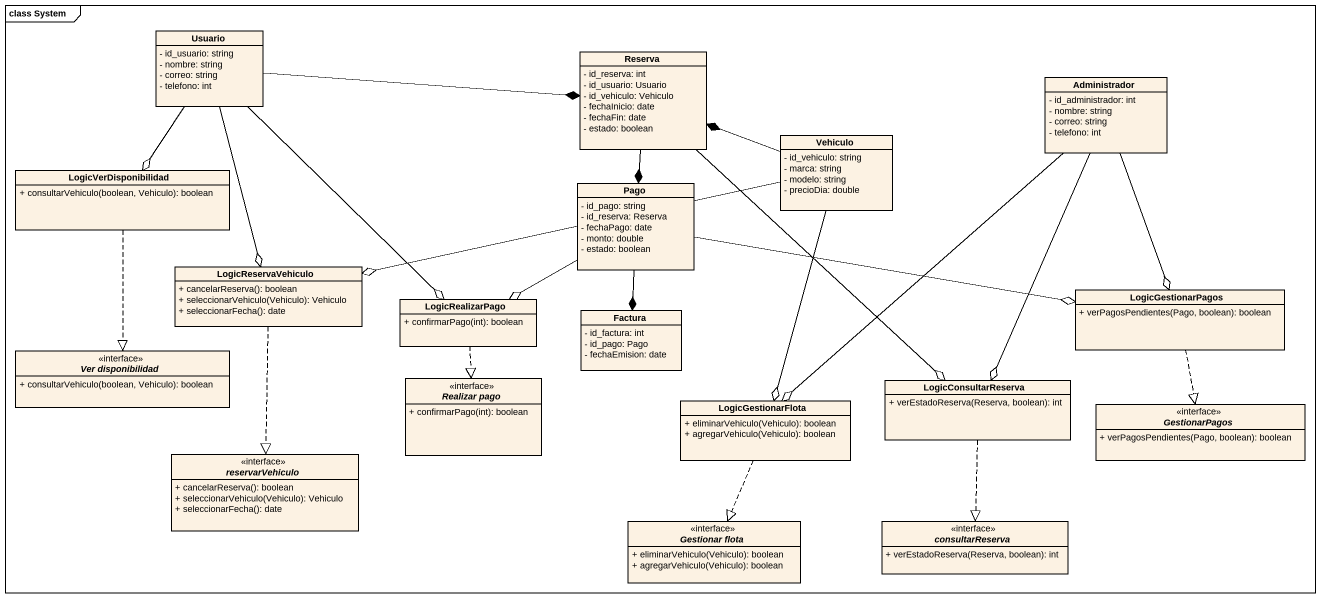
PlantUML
@startuml
mainframe class System
hide circle
hide empty members
skinparam classAttributeIconSize 0
class Usuario {
  - id_usuario: string
  - nombre: string
  - correo: string
  - telefono: int
}
class Reserva {
  - id_reserva: int
  - id_usuario: Usuario
  - id_vehiculo: Vehiculo
  - fechaInicio: date
  - fechaFin: date
  - estado: boolean
}
class Administrador {
  - id_administrador: int
  - nombre: string
  - correo: string
  - telefono: int
}
class Vehiculo {
  - id_vehiculo: string
  - marca: string
  - modelo: string
  - precioDia: double
}
class LogicVerDisponibilidad {
  + consultarVehiculo(boolean, Vehiculo): boolean
}
class Pago {
  - id_pago: string
  - id_reserva: Reserva
  - fechaPago: date
  - monto: double
  - estado: boolean
}
class LogicReservaVehiculo {
  + cancelarReserva(): boolean
  + seleccionarVehiculo(Vehiculo): Vehiculo
  + seleccionarFecha(): date
}
class LogicRealizarPago {
  + confirmarPago(int): boolean
}
class LogicGestionarPagos {
  + verPagosPendientes(Pago, boolean): boolean
}
class Factura {
  - id_factura: int
  - id_pago: Pago
  - fechaEmision: date
}
interface "Ver disponibilidad" as Ver_disponibilidad {
  + consultarVehiculo(boolean, Vehiculo): boolean
}
interface "Realizar pago" as Realizar_pago {
  + confirmarPago(int): boolean
}
class LogicGestionarFlota {
  + eliminarVehiculo(Vehiculo): boolean
  + agregarVehiculo(Vehiculo): boolean
}
class LogicConsultarReserva {
  + verEstadoReserva(Reserva, boolean): int
}
interface GestionarPagos {
  + verPagosPendientes(Pago, boolean): boolean
}
interface reservarVehiculo {
  + cancelarReserva(): boolean
  + seleccionarVehiculo(Vehiculo): Vehiculo
  + seleccionarFecha(): date
}
interface "Gestionar flota" as Gestionar_flota {
  + eliminarVehiculo(Vehiculo): boolean
  + agregarVehiculo(Vehiculo): boolean
}
interface consultarReserva {
  + verEstadoReserva(Reserva, boolean): int
}
Usuario -right-* Reserva
Usuario --o LogicVerDisponibilidad
Usuario --o LogicReservaVehiculo
Usuario --o LogicRealizarPago
Reserva --* Pago
Reserva --o LogicConsultarReserva
Administrador --o LogicGestionarPagos
Administrador --o LogicGestionarFlota
Administrador --o LogicConsultarReserva
Vehiculo -left-* Reserva
Vehiculo -left-o LogicReservaVehiculo
Vehiculo --o LogicGestionarFlota
LogicVerDisponibilidad ..|> Ver_disponibilidad
Pago -left-o LogicRealizarPago
Pago -right-o LogicGestionarPagos
Pago --* Factura
LogicReservaVehiculo ..|> reservarVehiculo
LogicRealizarPago ..|> Realizar_pago
LogicGestionarPagos ..|> GestionarPagos
LogicGestionarFlota ..|> Gestionar_flota
LogicConsultarReserva ..|> consultarReserva
@enduml
